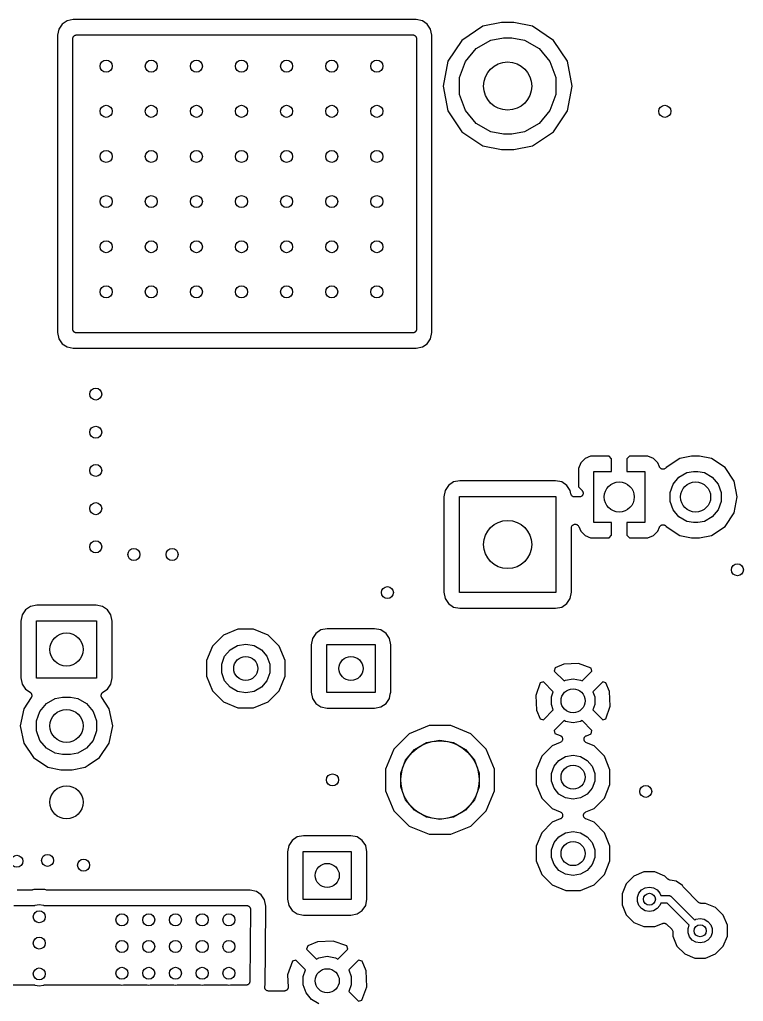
# Model space of a CAD drawing. Extents: x 202.7 to 262.5, y -125.5 to -33.7.
# Drawn here: x 216.67 to 240.74, y -105.79 to -73.15 of the extents above; entities that cross this region are included whole.
import ezdxf

# ---------------------------------------------------------------- set-up
doc = ezdxf.new("R2010")
doc.units = 0
doc.header["$MEASUREMENT"] = 0
doc.layers.add('BLACK', color=7, linetype='CONTINUOUS')

msp = doc.modelspace()

# ---------------------------------------------------------------- linework, layer by layer
at = {"layer": 'BLACK', "linetype": 'CONTINUOUS'}
for p, q in [((218.083, -73.3025), (217.973, -73.4665)), ((218.247, -73.193), (218.083, -73.3025)), ((218.453, -73.152), (218.247, -73.193)), ((229.857, -73.152), (218.453, -73.152)), ((230.063, -73.193), (229.857, -73.152)), ((230.227, -73.3025), (230.063, -73.193)), ((230.337, -73.4665), (230.227, -73.3025)), ((232.077, -73.3743), (231.38, -73.8402)), ((232.692, -73.252), (232.077, -73.3743)), ((233.108, -73.252), (232.692, -73.252)), ((233.723, -73.3743), (233.108, -73.252)), ((234.42, -73.8402), (233.723, -73.3743)), ((217.973, -73.4665), (217.932, -73.6725)), ((217.932, -73.6725), (217.932, -83.5535)), ((218.446, -73.7545), (218.448, -73.7436)), ((218.448, -73.7436), (218.453, -73.7339)), ((218.453, -73.7339), (218.457, -73.7235)), ((218.457, -73.7235), (218.464, -73.715)), ((218.464, -73.715), (218.47, -73.7054)), ((218.47, -73.7054), (218.478, -73.6982)), ((218.478, -73.6982), (218.485, -73.6897)), ((218.485, -73.6897), (218.495, -73.6842)), ((218.495, -73.6842), (218.504, -73.677)), ((218.504, -73.677), (218.514, -73.6732)), ((218.514, -73.6732), (218.524, -73.6677)), ((218.524, -73.6677), (218.535, -73.6657)), ((218.535, -73.6657), (218.545, -73.6619)), ((218.545, -73.6619), (218.556, -73.6619)), ((218.556, -73.6619), (218.567, -73.66)), ((218.567, -73.66), (229.743, -73.66)), ((229.743, -73.66), (229.754, -73.6619)), ((229.754, -73.6619), (229.765, -73.6619)), ((229.765, -73.6619), (229.775, -73.6657)), ((229.775, -73.6657), (229.786, -73.6677)), ((229.786, -73.6677), (229.796, -73.6732)), ((229.796, -73.6732), (229.806, -73.677)), ((229.806, -73.677), (229.815, -73.6842)), ((229.815, -73.6842), (229.825, -73.6897)), ((229.825, -73.6897), (229.832, -73.6982)), ((229.832, -73.6982), (229.84, -73.7054)), ((229.84, -73.7054), (229.846, -73.715)), ((229.846, -73.715), (229.853, -73.7235)), ((229.853, -73.7235), (229.857, -73.7339)), ((229.857, -73.7339), (229.862, -73.7436)), ((229.862, -73.7436), (229.864, -73.7545)), ((230.378, -73.6725), (230.337, -73.4665)), ((230.378, -83.5535), (230.378, -73.6725)), ((218.44, -73.787), (218.442, -73.7761)), ((218.44, -83.439), (218.44, -73.787)), ((218.442, -73.7649), (218.446, -73.7545)), ((218.442, -73.7761), (218.442, -73.7649)), ((229.864, -73.7545), (229.868, -73.7649)), ((229.868, -73.7649), (229.868, -73.7761)), ((229.868, -73.7761), (229.87, -73.787)), ((229.87, -73.787), (229.87, -83.439)), ((231.38, -73.8402), (230.914, -74.5375)), ((231.856, -74.1154), (232.344, -73.8333)), ((232.344, -73.8333), (232.76, -73.76)), ((232.76, -73.76), (233.04, -73.76)), ((233.04, -73.76), (233.456, -73.8333)), ((233.456, -73.8333), (233.944, -74.1154)), ((234.886, -74.5375), (234.42, -73.8402)), ((231.493, -74.5477), (231.856, -74.1154)), ((233.944, -74.1154), (234.307, -74.5477)), ((230.914, -74.5375), (230.751, -75.36)), ((231.3, -75.0779), (231.493, -74.5477)), ((234.307, -74.5477), (234.5, -75.0779)), ((235.049, -75.36), (234.886, -74.5375)), ((230.751, -75.36), (230.914, -76.1825)), ((231.3, -75.6421), (231.3, -75.0779)), ((234.5, -75.0779), (234.5, -75.6421)), ((234.886, -76.1825), (235.049, -75.36)), ((231.493, -76.1723), (231.3, -75.6421)), ((234.5, -75.6421), (234.307, -76.1723)), ((230.914, -76.1825), (231.38, -76.8798)), ((231.856, -76.6046), (231.493, -76.1723)), ((234.307, -76.1723), (233.944, -76.6046)), ((234.42, -76.8798), (234.886, -76.1825)), ((232.344, -76.8867), (231.856, -76.6046)), ((233.944, -76.6046), (233.456, -76.8867)), ((231.38, -76.8798), (232.077, -77.3457)), ((232.76, -76.96), (232.344, -76.8867)), ((233.04, -76.96), (232.76, -76.96)), ((233.456, -76.8867), (233.04, -76.96)), ((233.723, -77.3457), (234.42, -76.8798)), ((232.077, -77.3457), (232.692, -77.468)), ((232.692, -77.468), (233.108, -77.468)), ((233.108, -77.468), (233.723, -77.3457)), ((218.442, -83.4499), (218.44, -83.439)), ((218.442, -83.4611), (218.442, -83.4499)), ((218.446, -83.4715), (218.442, -83.4611)), ((218.448, -83.4824), (218.446, -83.4715)), ((218.453, -83.4921), (218.448, -83.4824)), ((218.457, -83.5025), (218.453, -83.4921)), ((218.464, -83.511), (218.457, -83.5025)), ((218.47, -83.5206), (218.464, -83.511)), ((218.478, -83.5278), (218.47, -83.5206)), ((218.485, -83.5363), (218.478, -83.5278)), ((218.495, -83.5418), (218.485, -83.5363)), ((218.504, -83.549), (218.495, -83.5418)), ((229.815, -83.5418), (229.806, -83.549)), ((229.825, -83.5363), (229.815, -83.5418)), ((229.832, -83.5278), (229.825, -83.5363)), ((229.84, -83.5206), (229.832, -83.5278)), ((229.846, -83.511), (229.84, -83.5206)), ((229.853, -83.5025), (229.846, -83.511)), ((229.857, -83.4921), (229.853, -83.5025)), ((229.862, -83.4824), (229.857, -83.4921)), ((229.864, -83.4715), (229.862, -83.4824)), ((229.868, -83.4611), (229.864, -83.4715)), ((229.87, -83.439), (229.868, -83.4499)), ((229.868, -83.4499), (229.868, -83.4611)), ((217.932, -83.5535), (217.973, -83.7595)), ((217.973, -83.7595), (218.083, -83.9235)), ((218.514, -83.5528), (218.504, -83.549)), ((218.524, -83.5583), (218.514, -83.5528)), ((218.535, -83.5603), (218.524, -83.5583)), ((218.545, -83.5641), (218.535, -83.5603)), ((218.556, -83.5641), (218.545, -83.5641)), ((218.567, -83.566), (218.556, -83.5641)), ((229.743, -83.566), (218.567, -83.566)), ((229.754, -83.5641), (229.743, -83.566)), ((229.765, -83.5641), (229.754, -83.5641)), ((229.775, -83.5603), (229.765, -83.5641)), ((229.786, -83.5583), (229.775, -83.5603)), ((229.796, -83.5528), (229.786, -83.5583)), ((229.806, -83.549), (229.796, -83.5528)), ((230.227, -83.9235), (230.337, -83.7595)), ((230.337, -83.7595), (230.378, -83.5535)), ((218.083, -83.9235), (218.247, -84.033)), ((218.247, -84.033), (218.453, -84.074)), ((218.453, -84.074), (229.857, -84.074)), ((229.857, -84.074), (230.063, -84.033)), ((230.063, -84.033), (230.227, -83.9235)), ((235.472, -87.7393), (235.329, -87.8822)), ((235.659, -87.662), (235.472, -87.7393)), ((236.272, -87.662), (235.659, -87.662)), ((236.356, -87.7464), (236.272, -87.662)), ((236.356, -88.17), (236.356, -87.7464)), ((236.948, -87.662), (236.864, -87.7464)), ((236.864, -87.7464), (236.864, -88.17)), ((237.561, -87.662), (236.948, -87.662)), ((237.748, -87.7393), (237.561, -87.662)), ((237.891, -87.8822), (237.748, -87.7393)), ((238.62, -87.7408), (238.171, -88.0409)), ((239.016, -87.662), (238.62, -87.7408)), ((239.284, -87.662), (239.016, -87.662)), ((239.68, -87.7408), (239.284, -87.662)), ((240.129, -88.0409), (239.68, -87.7408)), ((235.329, -87.8822), (235.252, -88.069)), ((235.252, -88.069), (235.252, -88.6816)), ((237.948, -88.0196), (237.891, -87.8822)), ((237.95, -88.0232), (237.948, -88.0196)), ((237.951, -88.0272), (237.95, -88.0232)), ((237.962, -88.0417), (237.951, -88.0272)), ((237.971, -88.0568), (237.962, -88.0417)), ((237.975, -88.0594), (237.971, -88.0568)), ((237.977, -88.0628), (237.975, -88.0594)), ((237.992, -88.0728), (237.977, -88.0628)), ((238.006, -88.0837), (237.992, -88.0728)), ((238.01, -88.0849), (238.006, -88.0837)), ((238.014, -88.0873), (238.01, -88.0849)), ((238.031, -88.0915), (238.014, -88.0873)), ((238.048, -88.0969), (238.031, -88.0915)), ((238.053, -88.0968), (238.048, -88.0969)), ((238.057, -88.0978), (238.053, -88.0968)), ((238.074, -88.0958), (238.057, -88.0978)), ((238.092, -88.095), (238.074, -88.0958)), ((238.096, -88.0934), (238.092, -88.095)), ((238.1, -88.093), (238.096, -88.0934)), ((238.117, -88.085), (238.1, -88.093)), ((238.133, -88.0781), (238.117, -88.085)), ((238.136, -88.0753), (238.133, -88.0781)), ((238.14, -88.0735), (238.136, -88.0753)), ((238.152, -88.0605), (238.14, -88.0735)), ((238.166, -88.0483), (238.152, -88.0605)), ((238.168, -88.0446), (238.166, -88.0483)), ((238.171, -88.0416), (238.168, -88.0446)), ((238.171, -88.0409), (238.171, -88.0416)), ((240.429, -88.4901), (240.129, -88.0409)), ((235.76, -89.87), (235.76, -88.17)), ((235.76, -88.17), (236.356, -88.17)), ((236.864, -88.17), (237.46, -88.17)), ((237.46, -88.17), (237.46, -89.87)), ((238.403, -88.5884), (238.595, -88.3588)), ((238.595, -88.3588), (238.855, -88.2089)), ((238.855, -88.2089), (239.076, -88.17)), ((239.076, -88.17), (239.224, -88.17)), ((239.224, -88.17), (239.445, -88.2089)), ((239.445, -88.2089), (239.705, -88.3588)), ((239.705, -88.3588), (239.897, -88.5884)), ((230.934, -88.6338), (230.821, -88.8018)), ((231.102, -88.5215), (230.934, -88.6338)), ((231.313, -88.4796), (231.102, -88.5215)), ((234.487, -88.4796), (231.313, -88.4796)), ((234.698, -88.5215), (234.487, -88.4796)), ((234.866, -88.6338), (234.698, -88.5215)), ((234.979, -88.8018), (234.866, -88.6338)), ((235.252, -88.6816), (235.374, -88.8032)), ((238.3, -88.8701), (238.403, -88.5884)), ((239.897, -88.5884), (240, -88.8701)), ((240.535, -89.02), (240.429, -88.4901)), ((230.821, -88.8018), (230.78, -89.0125)), ((230.78, -89.0125), (230.78, -92.1875)), ((231.3, -92.2), (231.3, -89)), ((231.3, -89), (234.5, -89)), ((234.5, -89), (234.5, -92.2)), ((235.002, -88.9178), (234.979, -88.8018)), ((235.009, -88.9371), (235.002, -88.9178)), ((235.016, -88.9565), (235.009, -88.9371)), ((235.017, -88.9576), (235.016, -88.9565)), ((235.018, -88.9589), (235.017, -88.9576)), ((235.031, -88.9745), (235.018, -88.9589)), ((235.045, -88.9903), (235.031, -88.9745)), ((235.046, -88.991), (235.045, -88.9903)), ((235.047, -88.992), (235.046, -88.991)), ((235.065, -89.002), (235.047, -88.992)), ((235.083, -89.0123), (235.065, -89.002)), ((235.084, -89.0126), (235.083, -89.0123)), ((235.085, -89.0133), (235.084, -89.0126)), ((235.106, -89.0164), (235.085, -89.0133)), ((235.126, -89.02), (235.106, -89.0164)), ((235.284, -89.02), (235.126, -89.02)), ((235.3, -89.0171), (235.284, -89.02)), ((235.317, -89.0157), (235.3, -89.0171)), ((235.322, -89.0133), (235.317, -89.0157)), ((235.327, -89.0123), (235.322, -89.0133)), ((235.342, -89.004), (235.327, -89.0123)), ((235.357, -88.997), (235.342, -89.004)), ((235.361, -88.9931), (235.357, -88.997)), ((235.365, -88.9903), (235.361, -88.9931)), ((235.376, -88.9776), (235.365, -88.9903)), ((235.374, -88.8032), (235.383, -88.8168)), ((235.388, -88.9658), (235.376, -88.9776)), ((235.383, -88.8168), (235.394, -88.8295)), ((235.39, -88.9608), (235.388, -88.9658)), ((235.394, -88.9565), (235.39, -88.9608)), ((235.394, -88.8295), (235.396, -88.8347)), ((235.399, -88.9409), (235.394, -88.9565)), ((235.396, -88.8347), (235.399, -88.8393)), ((235.399, -88.8393), (235.403, -88.8554)), ((235.406, -88.9259), (235.399, -88.9409)), ((235.403, -88.8554), (235.409, -88.8709)), ((235.407, -88.9203), (235.406, -88.9259)), ((235.409, -88.9151), (235.407, -88.9203)), ((235.409, -88.8709), (235.409, -88.8765)), ((235.409, -88.8765), (235.41, -88.8819)), ((235.41, -88.8819), (235.409, -88.8985)), ((235.409, -88.8985), (235.409, -88.9151)), ((238.3, -89.1699), (238.3, -88.8701)), ((240, -88.8701), (240, -89.1699)), ((240.429, -89.5499), (240.535, -89.02)), ((238.403, -89.4516), (238.3, -89.1699)), ((240, -89.1699), (239.897, -89.4516)), ((238.595, -89.6812), (238.403, -89.4516)), ((238.855, -89.8311), (238.595, -89.6812)), ((239.705, -89.6812), (239.445, -89.8311)), ((239.897, -89.4516), (239.705, -89.6812)), ((240.129, -89.9991), (240.429, -89.5499)), ((235.02, -90.0505), (235.024, -90.0314)), ((235.02, -92.1875), (235.02, -90.0505)), ((235.024, -90.0314), (235.026, -90.0123)), ((235.026, -90.0123), (235.028, -90.0098)), ((235.028, -90.007), (235.038, -89.9903)), ((235.028, -90.0098), (235.028, -90.007)), ((235.038, -89.9903), (235.047, -89.9732)), ((235.047, -89.9732), (235.049, -89.9713)), ((235.049, -89.9713), (235.05, -89.9688)), ((235.05, -89.9688), (235.065, -89.9564)), ((235.065, -89.9564), (235.079, -89.9434)), ((235.079, -89.9434), (235.082, -89.9423)), ((235.082, -89.9423), (235.084, -89.9405)), ((235.084, -89.9405), (235.102, -89.9339)), ((235.102, -89.9339), (235.12, -89.9265)), ((235.12, -89.9265), (235.123, -89.9264)), ((235.123, -89.9264), (235.125, -89.9254)), ((235.125, -89.9254), (235.145, -89.9254)), ((235.145, -89.9254), (235.164, -89.9246)), ((235.164, -89.9246), (235.167, -89.9254)), ((235.167, -89.9254), (235.169, -89.9254)), ((235.169, -89.9254), (235.188, -89.932)), ((235.188, -89.932), (235.206, -89.9378)), ((235.206, -89.9378), (235.208, -89.9395)), ((235.208, -89.9395), (235.211, -89.9405)), ((235.211, -89.9405), (235.226, -89.9529)), ((235.226, -89.9529), (235.241, -89.9647)), ((235.241, -89.9647), (235.243, -89.967)), ((235.243, -89.967), (235.245, -89.9688)), ((235.245, -89.9688), (235.254, -89.9856)), ((235.254, -89.9856), (235.265, -90.0019)), ((235.265, -90.0019), (235.329, -90.1578)), ((236.356, -89.87), (235.76, -89.87)), ((236.356, -90.2936), (236.356, -89.87)), ((237.46, -89.87), (236.864, -89.87)), ((236.864, -89.87), (236.864, -90.2936)), ((237.891, -90.1578), (237.948, -90.0204)), ((237.948, -90.0204), (237.95, -90.0168)), ((237.95, -90.0168), (237.951, -90.0128)), ((237.951, -90.0128), (237.962, -89.9983)), ((237.962, -89.9983), (237.971, -89.9832)), ((237.971, -89.9832), (237.975, -89.9806)), ((237.975, -89.9806), (237.977, -89.9772)), ((237.977, -89.9772), (237.992, -89.9672)), ((237.992, -89.9672), (238.006, -89.9563)), ((238.006, -89.9563), (238.01, -89.9551)), ((238.01, -89.9551), (238.014, -89.9527)), ((238.014, -89.9527), (238.031, -89.9485)), ((238.031, -89.9485), (238.048, -89.9431)), ((238.048, -89.9431), (238.053, -89.9432)), ((238.053, -89.9432), (238.057, -89.9422)), ((238.057, -89.9422), (238.074, -89.9442)), ((238.074, -89.9442), (238.092, -89.945)), ((238.092, -89.945), (238.096, -89.9466)), ((238.096, -89.9466), (238.1, -89.947)), ((238.1, -89.947), (238.117, -89.955)), ((238.117, -89.955), (238.133, -89.9619)), ((238.133, -89.9619), (238.136, -89.9647)), ((238.136, -89.9647), (238.14, -89.9665)), ((238.14, -89.9665), (238.152, -89.9795)), ((238.152, -89.9795), (238.166, -89.9917)), ((238.166, -89.9917), (238.168, -89.9954)), ((238.168, -89.9954), (238.171, -89.9984)), ((238.171, -89.9984), (238.171, -89.9991)), ((238.171, -89.9991), (238.62, -90.2992)), ((239.076, -89.87), (238.855, -89.8311)), ((239.224, -89.87), (239.076, -89.87)), ((239.445, -89.8311), (239.224, -89.87)), ((239.68, -90.2992), (240.129, -89.9991)), ((235.329, -90.1578), (235.472, -90.3007)), ((235.472, -90.3007), (235.659, -90.378)), ((235.659, -90.378), (236.272, -90.378)), ((236.272, -90.378), (236.356, -90.2936)), ((236.864, -90.2936), (236.948, -90.378)), ((236.948, -90.378), (237.561, -90.378)), ((237.561, -90.378), (237.748, -90.3007)), ((237.748, -90.3007), (237.891, -90.1578)), ((238.62, -90.2992), (239.016, -90.378)), ((239.016, -90.378), (239.284, -90.378)), ((239.284, -90.378), (239.68, -90.2992)), ((230.78, -92.1875), (230.821, -92.3982)), ((234.5, -92.2), (231.3, -92.2)), ((234.979, -92.3982), (235.02, -92.1875)), ((217.032, -92.659), (216.864, -92.7713)), ((217.243, -92.6171), (217.032, -92.659)), ((219.217, -92.6171), (217.243, -92.6171)), ((219.428, -92.659), (219.217, -92.6171)), ((219.596, -92.7713), (219.428, -92.659)), ((230.821, -92.3982), (230.934, -92.5662)), ((230.934, -92.5662), (231.102, -92.6785)), ((231.102, -92.6785), (231.313, -92.7204)), ((234.487, -92.7204), (234.698, -92.6785)), ((234.698, -92.6785), (234.866, -92.5662)), ((234.866, -92.5662), (234.979, -92.3982)), ((216.751, -92.9393), (216.71, -93.15)), ((216.864, -92.7713), (216.751, -92.9393)), ((219.709, -92.9393), (219.596, -92.7713)), ((219.75, -93.15), (219.709, -92.9393)), ((231.313, -92.7204), (234.487, -92.7204)), ((216.71, -93.15), (216.71, -95.03)), ((217.23, -95.0425), (217.23, -93.1375)), ((217.23, -93.1375), (219.23, -93.1375)), ((219.23, -93.1375), (219.23, -95.0425)), ((219.75, -95.03), (219.75, -93.15)), ((223.449, -93.6111), (223.081, -93.9791)), ((223.93, -93.412), (223.449, -93.6111)), ((224.45, -93.412), (223.93, -93.412)), ((224.931, -93.6111), (224.45, -93.412)), ((225.299, -93.9791), (224.931, -93.6111)), ((226.524, -93.5538), (226.411, -93.7218)), ((226.692, -93.4415), (226.524, -93.5538)), ((226.903, -93.3996), (226.692, -93.4415)), ((228.477, -93.3996), (226.903, -93.3996)), ((228.688, -93.4415), (228.477, -93.3996)), ((228.856, -93.5538), (228.688, -93.4415)), ((228.969, -93.7218), (228.856, -93.5538)), ((223.081, -93.9791), (222.882, -94.4598)), ((223.668, -94.0977), (223.912, -93.9566)), ((223.912, -93.9566), (224.19, -93.9077)), ((224.19, -93.9077), (224.468, -93.9566)), ((224.468, -93.9566), (224.712, -94.0977)), ((225.498, -94.4598), (225.299, -93.9791)), ((226.411, -93.7218), (226.37, -93.9325)), ((226.37, -93.9325), (226.37, -95.5075)), ((226.89, -95.52), (226.89, -93.92)), ((226.89, -93.92), (228.49, -93.92)), ((228.49, -93.92), (228.49, -95.52)), ((229.01, -93.9325), (228.969, -93.7218)), ((229.01, -95.5075), (229.01, -93.9325)), ((223.486, -94.3138), (223.668, -94.0977)), ((224.712, -94.0977), (224.894, -94.3138)), ((222.882, -94.4598), (222.882, -94.9802)), ((223.39, -94.5789), (223.486, -94.3138)), ((223.39, -94.8611), (223.39, -94.5789)), ((224.894, -94.3138), (224.99, -94.5789)), ((224.99, -94.5789), (224.99, -94.8611)), ((225.498, -94.9802), (225.498, -94.4598)), ((234.763, -94.5818), (234.475, -94.7008)), ((235.254, -94.5558), (234.763, -94.5818)), ((235.676, -94.7049), (235.254, -94.5558)), ((223.486, -95.1262), (223.39, -94.8611)), ((224.99, -94.8611), (224.894, -95.1262)), ((234.475, -94.7008), (234.447, -94.8074)), ((234.447, -94.8074), (234.776, -95.1364)), ((235.374, -95.1364), (235.703, -94.8074)), ((235.703, -94.8074), (235.676, -94.7049)), ((216.71, -95.03), (216.751, -95.2407)), ((216.751, -95.2407), (216.864, -95.4087)), ((219.23, -95.0425), (217.23, -95.0425)), ((219.596, -95.4087), (219.709, -95.2407)), ((219.709, -95.2407), (219.75, -95.03)), ((222.882, -94.9802), (223.081, -95.4609)), ((223.668, -95.3423), (223.486, -95.1262)), ((224.894, -95.1262), (224.712, -95.3423)), ((225.299, -95.4609), (225.498, -94.9802)), ((233.985, -95.1943), (233.836, -95.6159)), ((234.087, -95.1666), (233.985, -95.1943)), ((234.417, -95.4966), (234.087, -95.1666)), ((234.776, -95.1364), (234.825, -95.108)), ((234.825, -95.108), (235.075, -95.0639)), ((235.075, -95.0639), (235.325, -95.108)), ((235.325, -95.108), (235.374, -95.1364)), ((236.063, -95.1666), (235.733, -95.4966)), ((236.169, -95.1954), (236.063, -95.1666)), ((236.288, -95.4828), (236.169, -95.1954)), ((216.864, -95.4087), (217.02, -95.5129)), ((217.02, -95.5129), (217.028, -95.5206)), ((217.028, -95.5206), (217.037, -95.5268)), ((217.037, -95.5268), (217.043, -95.5357)), ((217.043, -95.5357), (217.052, -95.5434)), ((217.052, -95.5434), (217.056, -95.5534)), ((217.056, -95.5534), (217.063, -95.5623)), ((217.063, -95.5623), (217.066, -95.573)), ((217.066, -95.573), (217.071, -95.583)), ((217.071, -95.583), (217.072, -95.594)), ((217.072, -95.594), (217.075, -95.6047)), ((217.075, -95.6047), (217.075, -95.6158)), ((217.075, -95.6158), (217.076, -95.6268)), ((219.384, -95.6268), (219.385, -95.6158)), ((219.385, -95.6047), (219.388, -95.594)), ((219.385, -95.6158), (219.385, -95.6047)), ((219.388, -95.594), (219.389, -95.583)), ((219.389, -95.583), (219.394, -95.573)), ((219.394, -95.573), (219.397, -95.5623)), ((219.397, -95.5623), (219.404, -95.5534)), ((219.404, -95.5534), (219.408, -95.5434)), ((219.408, -95.5434), (219.417, -95.5357)), ((219.417, -95.5357), (219.423, -95.5268)), ((219.423, -95.5268), (219.432, -95.5206)), ((219.432, -95.5206), (219.44, -95.5129)), ((219.44, -95.5129), (219.596, -95.4087)), ((223.081, -95.4609), (223.449, -95.8289)), ((223.912, -95.4834), (223.668, -95.3423)), ((224.19, -95.5323), (223.912, -95.4834)), ((224.468, -95.4834), (224.19, -95.5323)), ((224.712, -95.3423), (224.468, -95.4834)), ((224.931, -95.8289), (225.299, -95.4609)), ((226.37, -95.5075), (226.411, -95.7182)), ((228.49, -95.52), (226.89, -95.52)), ((228.969, -95.7182), (228.997, -95.5726)), ((228.997, -95.5726), (229.01, -95.5075)), ((228.997, -95.5726), (228.997, -95.5726)), ((233.836, -95.6159), (233.862, -96.1072)), ((234.355, -95.668), (234.417, -95.4966)), ((235.733, -95.4966), (235.795, -95.668)), ((236.314, -95.9741), (236.288, -95.4828)), ((217.055, -95.6891), (216.807, -96.0601)), ((217.059, -95.6789), (217.055, -95.6891)), ((217.065, -95.6697), (217.059, -95.6789)), ((217.068, -95.6589), (217.065, -95.6697)), ((217.072, -95.6487), (217.068, -95.6589)), ((217.073, -95.6376), (217.072, -95.6487)), ((217.076, -95.6268), (217.073, -95.6376)), ((217.345, -96.1464), (217.561, -95.8891)), ((217.561, -95.8891), (217.852, -95.7211)), ((217.852, -95.7211), (218.099, -95.6775)), ((218.099, -95.6775), (218.361, -95.6775)), ((218.361, -95.6775), (218.608, -95.7211)), ((218.608, -95.7211), (218.899, -95.8891)), ((218.899, -95.8891), (219.115, -96.1464)), ((219.387, -95.6376), (219.384, -95.6268)), ((219.388, -95.6487), (219.387, -95.6376)), ((219.392, -95.6589), (219.388, -95.6487)), ((219.395, -95.6697), (219.392, -95.6589)), ((219.401, -95.6789), (219.395, -95.6697)), ((219.405, -95.6891), (219.401, -95.6789)), ((219.653, -96.0601), (219.405, -95.6891)), ((223.449, -95.8289), (223.93, -96.028)), ((224.45, -96.028), (224.931, -95.8289)), ((226.411, -95.7182), (226.524, -95.8862)), ((226.524, -95.8862), (226.692, -95.9985)), ((228.688, -95.9985), (228.856, -95.8862)), ((228.856, -95.8862), (228.969, -95.7182)), ((234.355, -95.922), (234.355, -95.668)), ((234.417, -96.0934), (234.355, -95.922)), ((235.795, -95.922), (235.733, -96.0934)), ((235.795, -95.668), (235.795, -95.922)), ((216.807, -96.0601), (216.693, -96.63)), ((217.23, -96.462), (217.345, -96.1464)), ((219.115, -96.1464), (219.23, -96.462)), ((219.767, -96.63), (219.653, -96.0601)), ((223.93, -96.028), (224.45, -96.028)), ((226.692, -95.9985), (226.903, -96.0404)), ((226.903, -96.0404), (228.477, -96.0404)), ((228.477, -96.0404), (228.688, -95.9985)), ((233.862, -96.1072), (233.981, -96.3946)), ((234.087, -96.4234), (234.417, -96.0934)), ((235.733, -96.0934), (236.063, -96.4234)), ((236.165, -96.3957), (236.314, -95.9741)), ((217.23, -96.798), (217.23, -96.462)), ((219.23, -96.462), (219.23, -96.798)), ((233.981, -96.3946), (234.087, -96.4234)), ((234.776, -96.4536), (234.447, -96.7826)), ((234.825, -96.482), (234.776, -96.4536)), ((235.075, -96.5261), (234.825, -96.482)), ((235.325, -96.482), (235.075, -96.5261)), ((235.374, -96.4536), (235.325, -96.482)), ((235.703, -96.7826), (235.374, -96.4536)), ((236.063, -96.4234), (236.165, -96.3957)), ((216.693, -96.63), (216.807, -97.1999)), ((217.345, -97.1136), (217.23, -96.798)), ((219.23, -96.798), (219.115, -97.1136)), ((219.653, -97.1999), (219.767, -96.63)), ((229.626, -96.8923), (229.117, -97.4009)), ((230.29, -96.617), (229.626, -96.8923)), ((231.01, -96.617), (230.29, -96.617)), ((231.674, -96.8923), (231.01, -96.617)), ((232.183, -97.4008), (231.674, -96.8923)), ((234.447, -96.7826), (234.474, -96.8851)), ((234.474, -96.8851), (234.643, -96.9449)), ((235.517, -96.9543), (235.675, -96.8892)), ((235.675, -96.8892), (235.703, -96.7826)), ((216.807, -97.1999), (217.13, -97.683)), ((217.561, -97.3709), (217.345, -97.1136)), ((219.115, -97.1136), (218.899, -97.3709)), ((219.33, -97.683), (219.653, -97.1999)), ((229.801, -97.4138), (230.199, -97.1846)), ((230.199, -97.1846), (230.65, -97.1049)), ((230.65, -97.1049), (231.101, -97.1846)), ((231.101, -97.1846), (231.499, -97.4138)), ((234.65, -97.182), (234.379, -97.294)), ((234.643, -96.9449), (234.661, -96.9547)), ((234.666, -97.1713), (234.65, -97.182)), ((234.661, -96.9547), (234.678, -96.9639)), ((234.684, -97.1612), (234.666, -97.1713)), ((234.678, -96.9639), (234.68, -96.9655)), ((234.68, -96.9655), (234.682, -96.9666)), ((234.682, -96.9666), (234.695, -96.9818)), ((234.685, -97.1595), (234.684, -97.1612)), ((234.687, -97.1583), (234.685, -97.1595)), ((234.699, -97.1425), (234.687, -97.1583)), ((234.695, -96.9818), (234.708, -96.9964)), ((234.712, -97.1271), (234.699, -97.1425)), ((234.708, -96.9964), (234.709, -96.9985)), ((234.709, -96.9985), (234.711, -97.0001)), ((234.711, -97.0001), (234.717, -97.0188)), ((234.714, -97.1233), (234.712, -97.125)), ((234.712, -97.125), (234.712, -97.1271)), ((234.72, -97.1043), (234.714, -97.1233)), ((234.717, -97.0188), (234.725, -97.0372)), ((234.726, -97.0856), (234.72, -97.1043)), ((234.725, -97.0372), (234.725, -97.0394)), ((234.725, -97.0394), (234.726, -97.0415)), ((234.726, -97.0415), (234.726, -97.0614)), ((234.726, -97.0614), (234.727, -97.0812)), ((234.727, -97.0812), (234.726, -97.0833)), ((234.726, -97.0833), (234.726, -97.0856)), ((235.44, -97.0551), (235.442, -97.0498)), ((235.441, -97.0717), (235.44, -97.0551)), ((235.44, -97.0883), (235.441, -97.0717)), ((235.442, -97.0936), (235.44, -97.0883)), ((235.442, -97.0442), (235.448, -97.0289)), ((235.442, -97.0498), (235.442, -97.0442)), ((235.442, -97.0992), (235.442, -97.0936)), ((235.448, -97.1145), (235.442, -97.0992)), ((235.448, -97.0289), (235.453, -97.013)), ((235.453, -97.1303), (235.448, -97.1145)), ((235.453, -97.013), (235.457, -97.0086)), ((235.457, -97.1347), (235.453, -97.1303)), ((235.457, -97.0086), (235.459, -97.0034)), ((235.459, -97.1399), (235.457, -97.1347)), ((235.459, -97.0034), (235.47, -96.9912)), ((235.47, -97.1521), (235.459, -97.1399)), ((235.47, -96.9912), (235.48, -96.978)), ((235.48, -97.1653), (235.47, -97.1521)), ((235.48, -96.978), (235.485, -96.975)), ((235.485, -97.1683), (235.48, -97.1653)), ((235.485, -96.975), (235.489, -96.9709)), ((235.489, -97.1724), (235.485, -97.1683)), ((235.489, -96.9709), (235.503, -96.9633)), ((235.503, -97.1801), (235.489, -97.1724)), ((235.503, -96.9633), (235.517, -96.9543)), ((235.517, -97.189), (235.503, -97.1801)), ((235.771, -97.294), (235.517, -97.189)), ((217.852, -97.5389), (217.561, -97.3709)), ((218.099, -97.5825), (217.852, -97.5389)), ((218.608, -97.5389), (218.361, -97.5825)), ((218.899, -97.3709), (218.608, -97.5389)), ((229.117, -97.4009), (228.842, -98.0654)), ((229.507, -97.765), (229.801, -97.4138)), ((231.499, -97.4138), (231.793, -97.765)), ((232.458, -98.0654), (232.183, -97.4008)), ((234.379, -97.294), (234.034, -97.6394)), ((236.116, -97.6394), (235.771, -97.294)), ((217.13, -97.683), (217.613, -98.0058)), ((218.361, -97.5825), (218.099, -97.5825)), ((218.954, -97.9345), (219.33, -97.683)), ((229.35, -98.1958), (229.507, -97.765)), ((231.793, -97.765), (231.95, -98.1958)), ((234.034, -97.6394), (233.847, -98.0907)), ((234.442, -97.9694), (234.605, -97.7749)), ((234.605, -97.7749), (234.825, -97.648)), ((234.825, -97.648), (235.075, -97.6039)), ((235.075, -97.6039), (235.325, -97.648)), ((235.325, -97.648), (235.545, -97.7749)), ((235.545, -97.7749), (235.708, -97.9694)), ((236.303, -98.0907), (236.116, -97.6394)), ((217.613, -98.0058), (218.039, -98.0905)), ((218.039, -98.0905), (218.421, -98.0905)), ((218.421, -98.0905), (218.847, -98.0058)), ((218.847, -98.0058), (218.954, -97.9345)), ((218.954, -97.9345), (218.954, -97.9345)), ((228.842, -98.0654), (228.842, -98.7846)), ((229.35, -98.6542), (229.35, -98.1958)), ((231.95, -98.1958), (231.95, -98.6542)), ((232.458, -98.7846), (232.458, -98.0654)), ((233.847, -98.0907), (233.847, -98.5793)), ((234.355, -98.208), (234.442, -97.9694)), ((234.355, -98.462), (234.355, -98.208)), ((235.708, -97.9694), (235.795, -98.208)), ((235.795, -98.208), (235.795, -98.462)), ((236.303, -98.5793), (236.303, -98.0907)), ((234.442, -98.7006), (234.355, -98.462)), ((235.795, -98.462), (235.708, -98.7006)), ((228.842, -98.7846), (229.117, -99.4491)), ((229.507, -99.085), (229.35, -98.6542)), ((231.95, -98.6542), (231.793, -99.085)), ((232.183, -99.4492), (232.458, -98.7846)), ((233.847, -98.5793), (234.034, -99.0306)), ((234.605, -98.8951), (234.442, -98.7006)), ((235.708, -98.7006), (235.545, -98.8951)), ((236.116, -99.0306), (236.303, -98.5793)), ((229.801, -99.4362), (229.507, -99.085)), ((231.793, -99.085), (231.499, -99.4362)), ((234.034, -99.0306), (234.379, -99.376)), ((234.825, -99.022), (234.605, -98.8951)), ((235.075, -99.0661), (234.825, -99.022)), ((235.325, -99.022), (235.075, -99.0661)), ((235.545, -98.8951), (235.325, -99.022)), ((235.771, -99.376), (236.116, -99.0306)), ((229.117, -99.4491), (229.626, -99.9577)), ((230.199, -99.6654), (229.801, -99.4362)), ((231.499, -99.4362), (231.101, -99.6654)), ((231.674, -99.9577), (232.183, -99.4492)), ((234.379, -99.376), (234.649, -99.4877)), ((234.649, -99.4877), (234.663, -99.4966)), ((234.663, -99.4966), (234.678, -99.5042)), ((234.678, -99.5042), (234.681, -99.5084)), ((234.681, -99.5084), (234.686, -99.5114)), ((234.686, -99.5114), (234.696, -99.5245)), ((234.696, -99.5245), (234.707, -99.5368)), ((235.443, -99.5368), (235.454, -99.5245)), ((235.454, -99.5245), (235.464, -99.5114)), ((235.464, -99.5114), (235.469, -99.5084)), ((235.469, -99.5084), (235.472, -99.5042)), ((235.472, -99.5042), (235.487, -99.4966)), ((235.487, -99.4966), (235.501, -99.4877)), ((235.501, -99.4877), (235.771, -99.376)), ((230.65, -99.7451), (230.199, -99.6654)), ((231.101, -99.6654), (230.65, -99.7451)), ((234.379, -99.834), (234.034, -100.179)), ((234.649, -99.7223), (234.379, -99.834)), ((234.663, -99.7134), (234.649, -99.7223)), ((234.678, -99.7058), (234.663, -99.7134)), ((234.681, -99.7016), (234.678, -99.7058)), ((234.686, -99.6986), (234.681, -99.7016)), ((234.696, -99.6855), (234.686, -99.6986)), ((234.707, -99.6732), (234.696, -99.6855)), ((234.707, -99.5368), (234.71, -99.5419)), ((234.71, -99.6681), (234.707, -99.6732)), ((234.71, -99.5419), (234.713, -99.5464)), ((234.713, -99.6636), (234.71, -99.6681)), ((234.713, -99.5464), (234.718, -99.5622)), ((234.718, -99.6478), (234.713, -99.6636)), ((234.718, -99.5622), (234.724, -99.5775)), ((234.724, -99.6325), (234.718, -99.6478)), ((234.724, -99.5775), (234.724, -99.5831)), ((234.724, -99.5831), (234.726, -99.5884)), ((234.726, -99.6216), (234.724, -99.6269)), ((234.724, -99.6269), (234.724, -99.6325)), ((234.726, -99.5884), (234.725, -99.605)), ((234.725, -99.605), (234.726, -99.6216)), ((235.424, -99.5884), (235.426, -99.5831)), ((235.425, -99.605), (235.424, -99.5884)), ((235.424, -99.6216), (235.425, -99.605)), ((235.426, -99.6269), (235.424, -99.6216)), ((235.426, -99.5775), (235.432, -99.5622)), ((235.426, -99.5831), (235.426, -99.5775)), ((235.426, -99.6325), (235.426, -99.6269)), ((235.432, -99.6478), (235.426, -99.6325)), ((235.432, -99.5622), (235.437, -99.5464)), ((235.437, -99.6636), (235.432, -99.6478)), ((235.437, -99.5464), (235.44, -99.5419)), ((235.44, -99.6681), (235.437, -99.6636)), ((235.44, -99.5419), (235.443, -99.5368)), ((235.443, -99.6732), (235.44, -99.6681)), ((235.454, -99.6855), (235.443, -99.6732)), ((235.464, -99.6986), (235.454, -99.6855)), ((235.469, -99.7016), (235.464, -99.6986)), ((235.472, -99.7058), (235.469, -99.7016)), ((235.487, -99.7134), (235.472, -99.7058)), ((235.501, -99.7223), (235.487, -99.7134)), ((235.771, -99.834), (235.501, -99.7223)), ((236.116, -100.179), (235.771, -99.834)), ((229.626, -99.9577), (230.29, -100.233)), ((231.01, -100.233), (231.674, -99.9577)), ((234.034, -100.179), (233.847, -100.631)), ((234.825, -100.188), (235.075, -100.144)), ((235.075, -100.144), (235.325, -100.188)), ((236.303, -100.631), (236.116, -100.179)), ((225.734, -100.434), (225.621, -100.602)), ((225.902, -100.321), (225.734, -100.434)), ((226.113, -100.28), (225.902, -100.321)), ((227.687, -100.28), (226.113, -100.28)), ((227.898, -100.321), (227.687, -100.28)), ((228.066, -100.434), (227.898, -100.321)), ((228.179, -100.602), (228.066, -100.434)), ((230.29, -100.233), (231.01, -100.233)), ((234.355, -100.748), (234.442, -100.509)), ((234.442, -100.509), (234.605, -100.315)), ((234.605, -100.315), (234.825, -100.188)), ((235.325, -100.188), (235.545, -100.315)), ((235.545, -100.315), (235.708, -100.509)), ((235.708, -100.509), (235.795, -100.748)), ((225.621, -100.602), (225.58, -100.813)), ((225.58, -100.813), (225.58, -102.387)), ((226.1, -102.4), (226.1, -100.8)), ((226.1, -100.8), (227.7, -100.8)), ((227.7, -100.8), (227.7, -102.4)), ((228.22, -100.813), (228.179, -100.602)), ((228.22, -102.387), (228.22, -100.813)), ((233.847, -100.631), (233.847, -101.119)), ((234.355, -101.002), (234.355, -100.748)), ((235.795, -100.748), (235.795, -101.002)), ((236.303, -101.119), (236.303, -100.631)), ((233.847, -101.119), (234.034, -101.571)), ((234.442, -101.241), (234.355, -101.002)), ((235.795, -101.002), (235.708, -101.241)), ((236.116, -101.571), (236.303, -101.119)), ((234.605, -101.435), (234.442, -101.241)), ((234.825, -101.562), (234.605, -101.435)), ((235.545, -101.435), (235.325, -101.562)), ((235.708, -101.241), (235.545, -101.435)), ((237.432, -101.485), (237.098, -101.623)), ((237.793, -101.485), (237.432, -101.485)), ((238.127, -101.623), (237.793, -101.485)), ((234.034, -101.571), (234.379, -101.916)), ((235.075, -101.606), (234.825, -101.562)), ((235.325, -101.562), (235.075, -101.606)), ((235.771, -101.916), (236.116, -101.571)), ((237.098, -101.623), (236.843, -101.878)), ((238.224, -101.72), (238.127, -101.623)), ((238.236, -101.728), (238.224, -101.72)), ((238.248, -101.738), (238.236, -101.728)), ((238.254, -101.741), (238.248, -101.738)), ((238.26, -101.745), (238.254, -101.741)), ((238.275, -101.749), (238.26, -101.745)), ((238.289, -101.754), (238.275, -101.749)), ((238.303, -101.757), (238.289, -101.754)), ((238.5, -101.796), (238.303, -101.757)), ((238.303, -101.757), (238.303, -101.757)), ((238.709, -101.936), (238.5, -101.796)), ((217.059, -102.092), (216.591, -102.092)), ((217.062, -102.092), (217.059, -102.092)), ((217.064, -102.092), (217.062, -102.092)), ((217.083, -102.088), (217.064, -102.092)), ((217.102, -102.084), (217.083, -102.088)), ((217.105, -102.083), (217.102, -102.084)), ((217.107, -102.082), (217.105, -102.083)), ((217.144, -102.067), (217.107, -102.082)), ((217.506, -102.067), (217.144, -102.067)), ((217.543, -102.082), (217.506, -102.067)), ((217.545, -102.083), (217.543, -102.082)), ((217.548, -102.084), (217.545, -102.083)), ((217.567, -102.088), (217.548, -102.084)), ((217.586, -102.092), (217.567, -102.088)), ((217.588, -102.092), (217.586, -102.092)), ((217.591, -102.092), (217.588, -102.092)), ((224.337, -102.092), (217.591, -102.092)), ((224.543, -102.133), (224.337, -102.092)), ((224.707, -102.243), (224.543, -102.133)), ((234.379, -101.916), (234.831, -102.103)), ((234.831, -102.103), (235.319, -102.103)), ((235.319, -102.103), (235.4, -102.069)), ((235.4, -102.069), (235.771, -101.916)), ((236.843, -101.878), (236.705, -102.212)), ((237.261, -102.19), (237.352, -102.081)), ((237.352, -102.081), (237.474, -102.011)), ((237.474, -102.011), (237.613, -101.986)), ((237.613, -101.986), (237.752, -102.011)), ((237.752, -102.011), (237.874, -102.081)), ((237.874, -102.081), (237.964, -102.19)), ((238.737, -101.979), (238.709, -101.936)), ((238.746, -101.988), (238.737, -101.979)), ((238.753, -101.998), (238.746, -101.988)), ((239.25, -102.495), (238.753, -101.998)), ((224.817, -102.406), (224.707, -102.243)), ((224.858, -102.618), (224.817, -102.406)), ((225.58, -102.387), (225.621, -102.598)), ((227.7, -102.4), (226.1, -102.4)), ((228.179, -102.598), (228.22, -102.387)), ((236.705, -102.212), (236.705, -102.573)), ((237.213, -102.322), (237.261, -102.19)), ((237.213, -102.463), (237.213, -102.322)), ((237.261, -102.596), (237.213, -102.463)), ((237.964, -102.19), (237.993, -102.268)), ((237.993, -102.268), (238.247, -102.268)), ((238.247, -102.268), (238.264, -102.266)), ((238.264, -102.266), (238.28, -102.27)), ((238.28, -102.27), (238.296, -102.273)), ((238.296, -102.273), (238.301, -102.276)), ((238.301, -102.276), (238.306, -102.278)), ((238.306, -102.278), (238.32, -102.287)), ((238.32, -102.287), (238.334, -102.295)), ((238.334, -102.295), (238.345, -102.308)), ((238.345, -102.308), (239.119, -103.082)), ((216.475, -102.6), (217.175, -102.6)), ((217.175, -102.6), (217.186, -102.593)), ((217.186, -102.593), (217.325, -102.569)), ((217.325, -102.569), (217.464, -102.593)), ((217.464, -102.593), (217.475, -102.6)), ((217.475, -102.6), (224.222, -102.6)), ((224.222, -102.6), (224.233, -102.602)), ((224.233, -102.602), (224.245, -102.602)), ((224.245, -102.602), (224.255, -102.606)), ((224.255, -102.606), (224.265, -102.608)), ((224.265, -102.608), (224.275, -102.614)), ((224.275, -102.614), (224.286, -102.618)), ((224.286, -102.618), (224.294, -102.624)), ((224.294, -102.624), (224.303, -102.63)), ((224.303, -102.63), (224.311, -102.639)), ((224.311, -102.639), (224.32, -102.646)), ((224.32, -102.646), (224.325, -102.655)), ((224.325, -102.655), (224.332, -102.663)), ((224.349, -102.728), (224.326, -105.124)), ((224.332, -102.663), (224.336, -102.674)), ((224.336, -102.674), (224.342, -102.685)), ((224.342, -102.685), (224.343, -102.695)), ((224.343, -102.695), (224.347, -102.705)), ((224.347, -102.705), (224.347, -102.717)), ((224.347, -102.717), (224.349, -102.728)), ((224.844, -104.091), (224.858, -102.618)), ((225.621, -102.598), (225.734, -102.766)), ((225.734, -102.766), (225.902, -102.879)), ((227.898, -102.879), (228.066, -102.766)), ((228.066, -102.766), (228.179, -102.598)), ((236.705, -102.573), (236.843, -102.907)), ((237.352, -102.704), (237.261, -102.596)), ((237.474, -102.774), (237.352, -102.704)), ((237.613, -102.799), (237.474, -102.774)), ((237.752, -102.774), (237.613, -102.799)), ((237.874, -102.704), (237.752, -102.774)), ((237.964, -102.596), (237.874, -102.704)), ((237.993, -102.518), (237.964, -102.596)), ((238.201, -102.518), (237.993, -102.518)), ((238.941, -103.258), (238.201, -102.518)), ((239.255, -102.498), (239.25, -102.495)), ((239.258, -102.502), (239.255, -102.498)), ((239.273, -102.511), (239.258, -102.502)), ((239.286, -102.52), (239.273, -102.511)), ((239.292, -102.522), (239.286, -102.52)), ((239.296, -102.524), (239.292, -102.522)), ((239.313, -102.527), (239.296, -102.524)), ((239.329, -102.532), (239.313, -102.527)), ((239.334, -102.531), (239.329, -102.532)), ((239.34, -102.532), (239.334, -102.531)), ((239.481, -102.532), (239.34, -102.532)), ((239.814, -102.67), (239.481, -102.532)), ((240.07, -102.926), (239.814, -102.67)), ((225.902, -102.879), (226.113, -102.92)), ((226.113, -102.92), (227.687, -102.92)), ((227.687, -102.92), (227.898, -102.879)), ((236.843, -102.907), (237.098, -103.162)), ((239.119, -103.082), (239.161, -103.058)), ((239.161, -103.058), (239.3, -103.034)), ((239.3, -103.034), (239.439, -103.058)), ((239.439, -103.058), (239.561, -103.129)), ((240.208, -103.259), (240.07, -102.926)), ((237.098, -103.162), (237.432, -103.301)), ((237.432, -103.301), (237.793, -103.301)), ((237.793, -103.301), (238.049, -103.195)), ((238.049, -103.195), (238.057, -103.193)), ((238.057, -103.193), (238.064, -103.189)), ((238.064, -103.189), (238.078, -103.188)), ((238.078, -103.188), (238.092, -103.185)), ((238.092, -103.185), (238.1, -103.186)), ((238.1, -103.186), (238.108, -103.186)), ((238.108, -103.186), (238.122, -103.189)), ((238.122, -103.189), (238.136, -103.191)), ((238.136, -103.191), (238.143, -103.195)), ((238.143, -103.195), (238.151, -103.197)), ((238.151, -103.197), (238.162, -103.205)), ((238.162, -103.205), (238.175, -103.211)), ((238.175, -103.211), (238.18, -103.218)), ((238.18, -103.218), (238.187, -103.222)), ((238.187, -103.222), (238.355, -103.39)), ((238.355, -103.39), (238.358, -103.395)), ((238.358, -103.395), (238.362, -103.398)), ((238.362, -103.398), (238.371, -103.413)), ((238.371, -103.413), (238.38, -103.426)), ((238.38, -103.426), (238.382, -103.432)), ((238.382, -103.432), (238.384, -103.436)), ((238.384, -103.436), (238.387, -103.453)), ((238.9, -103.369), (238.941, -103.258)), ((238.9, -103.511), (238.9, -103.369)), ((239.561, -103.129), (239.652, -103.237)), ((239.652, -103.237), (239.7, -103.369)), ((239.7, -103.369), (239.7, -103.511)), ((240.208, -103.621), (240.208, -103.259)), ((238.387, -103.453), (238.392, -103.469)), ((238.392, -103.469), (238.391, -103.474)), ((238.391, -103.474), (238.392, -103.48)), ((238.392, -103.48), (238.392, -103.621)), ((238.392, -103.621), (238.53, -103.954)), ((238.948, -103.643), (238.9, -103.511)), ((239.039, -103.751), (238.948, -103.643)), ((239.161, -103.822), (239.039, -103.751)), ((239.561, -103.751), (239.439, -103.822)), ((239.652, -103.643), (239.561, -103.751)), ((239.7, -103.511), (239.652, -103.643)), ((240.07, -103.954), (240.208, -103.621)), ((224.833, -105.242), (224.844, -104.091)), ((226.25, -103.94), (226.215, -104.056)), ((226.215, -104.056), (226.542, -104.383)), ((226.575, -103.806), (226.25, -103.94)), ((227.098, -103.781), (226.575, -103.806)), ((227.551, -103.944), (227.098, -103.781)), ((227.258, -104.383), (227.585, -104.056)), ((227.585, -104.056), (227.551, -103.944)), ((238.53, -103.954), (238.786, -104.21)), ((239.3, -103.846), (239.161, -103.822)), ((239.439, -103.822), (239.3, -103.846)), ((239.814, -104.21), (240.07, -103.954)), ((225.856, -104.415), (225.744, -104.449)), ((226.18, -104.739), (225.856, -104.415)), ((226.542, -104.383), (226.622, -104.337)), ((226.622, -104.337), (226.9, -104.288)), ((226.9, -104.288), (227.178, -104.337)), ((227.178, -104.337), (227.258, -104.383)), ((227.944, -104.415), (227.62, -104.739)), ((228.06, -104.45), (227.944, -104.415)), ((238.786, -104.21), (239.119, -104.348)), ((239.119, -104.348), (239.481, -104.348)), ((239.481, -104.348), (239.814, -104.21)), ((225.744, -104.449), (225.581, -104.902)), ((226.1, -104.959), (226.18, -104.739)), ((227.62, -104.739), (227.7, -104.959)), ((228.194, -104.775), (228.06, -104.45)), ((225.581, -104.902), (225.6, -105.309)), ((226.1, -105.241), (226.1, -104.959)), ((227.7, -104.959), (227.7, -105.241)), ((228.219, -105.298), (228.194, -104.775)), ((217.175, -105.25), (213.753, -105.25)), ((217.186, -105.257), (217.175, -105.25)), ((217.325, -105.281), (217.186, -105.257)), ((217.464, -105.257), (217.325, -105.281)), ((217.475, -105.25), (217.464, -105.257)), ((220.023, -105.25), (217.475, -105.25)), ((220.075, -105.259), (220.023, -105.25)), ((220.127, -105.25), (220.075, -105.259)), ((220.912, -105.25), (220.127, -105.25)), ((220.964, -105.259), (220.912, -105.25)), ((221.016, -105.25), (220.964, -105.259)), ((221.801, -105.25), (221.016, -105.25)), ((221.853, -105.259), (221.801, -105.25)), ((221.905, -105.25), (221.853, -105.259)), ((222.69, -105.25), (221.905, -105.25)), ((222.742, -105.259), (222.69, -105.25)), ((222.794, -105.25), (222.742, -105.259)), ((223.579, -105.25), (222.794, -105.25)), ((223.631, -105.259), (223.579, -105.25)), ((223.683, -105.25), (223.631, -105.259)), ((224.199, -105.25), (223.683, -105.25)), ((224.21, -105.248), (224.199, -105.25)), ((224.22, -105.248), (224.21, -105.248)), ((224.231, -105.244), (224.22, -105.248)), ((224.243, -105.242), (224.231, -105.244)), ((224.252, -105.237), (224.243, -105.242)), ((224.262, -105.234), (224.252, -105.237)), ((224.271, -105.226), (224.262, -105.234)), ((224.281, -105.22), (224.271, -105.226)), ((224.288, -105.212), (224.281, -105.22)), ((224.296, -105.206), (224.288, -105.212)), ((224.302, -105.195), (224.296, -105.206)), ((224.309, -105.186), (224.302, -105.195)), ((224.313, -105.177), (224.309, -105.186)), ((224.318, -105.168), (224.313, -105.177)), ((224.32, -105.156), (224.318, -105.168)), ((224.324, -105.145), (224.32, -105.156)), ((224.326, -105.124), (224.324, -105.135)), ((224.324, -105.135), (224.324, -105.145)), ((224.822, -105.333), (224.823, -105.313)), ((224.823, -105.335), (224.822, -105.333)), ((224.823, -105.289), (224.833, -105.242)), ((224.823, -105.291), (224.823, -105.289)), ((224.823, -105.293), (224.823, -105.291)), ((224.823, -105.313), (224.823, -105.293)), ((224.823, -105.337), (224.823, -105.335)), ((224.829, -105.356), (224.823, -105.337)), ((224.836, -105.375), (224.829, -105.356)), ((224.837, -105.377), (224.836, -105.375)), ((224.838, -105.378), (224.837, -105.377)), ((224.851, -105.394), (224.838, -105.378)), ((224.863, -105.41), (224.851, -105.394)), ((225.564, -105.401), (225.555, -105.412)), ((225.575, -105.392), (225.564, -105.401)), ((225.578, -105.385), (225.575, -105.392)), ((225.584, -105.378), (225.578, -105.385)), ((225.588, -105.365), (225.584, -105.378)), ((225.595, -105.353), (225.588, -105.365)), ((225.596, -105.345), (225.595, -105.353)), ((225.599, -105.337), (225.596, -105.345)), ((225.6, -105.309), (225.599, -105.323)), ((225.599, -105.323), (225.599, -105.337)), ((226.196, -105.506), (226.1, -105.241)), ((227.7, -105.241), (227.62, -105.461)), ((228.056, -105.751), (228.219, -105.298)), ((224.865, -105.411), (224.863, -105.41)), ((224.866, -105.412), (224.865, -105.411)), ((224.883, -105.422), (224.866, -105.412)), ((224.901, -105.433), (224.883, -105.422)), ((224.902, -105.433), (224.901, -105.433)), ((224.904, -105.434), (224.902, -105.433)), ((224.924, -105.438), (224.904, -105.434)), ((224.944, -105.442), (224.924, -105.438)), ((224.946, -105.442), (224.944, -105.442)), ((224.948, -105.442), (224.946, -105.442)), ((225.474, -105.442), (224.948, -105.442)), ((225.488, -105.44), (225.474, -105.442)), ((225.502, -105.439), (225.488, -105.44)), ((225.509, -105.436), (225.502, -105.439)), ((225.517, -105.434), (225.509, -105.436)), ((225.529, -105.427), (225.517, -105.434)), ((225.542, -105.422), (225.529, -105.427)), ((225.548, -105.416), (225.542, -105.422)), ((225.555, -105.412), (225.548, -105.416)), ((226.378, -105.722), (226.196, -105.506)), ((226.622, -105.863), (226.378, -105.722)), ((227.62, -105.461), (227.944, -105.785)), ((227.944, -105.785), (228.056, -105.751))]:
    msp.add_line(p, q, dxfattribs=at)
at = {"layer": 'BLACK'}
for centre, radius in [((219.55, -74.7), 0.2), ((221.05, -74.7), 0.2), ((221.05, -74.7), 0.2), ((222.55, -74.7), 0.2), ((222.55, -74.7), 0.2), ((224.05, -74.7), 0.2), ((224.05, -74.7), 0.2), ((225.55, -74.7), 0.2), ((225.55, -74.7), 0.2), ((227.05, -74.7), 0.2), ((228.55, -74.7), 0.2), ((232.9, -75.36), 0.8), ((232.9, -75.36), 0.8), ((219.55, -76.2), 0.2), ((219.55, -76.2), 0.2), ((221.05, -76.2), 0.2), ((221.05, -76.2), 0.2), ((222.55, -76.2), 0.2), ((222.55, -76.2), 0.2), ((224.05, -76.2), 0.2), ((224.05, -76.2), 0.2), ((225.55, -76.2), 0.2), ((225.55, -76.2), 0.2), ((227.05, -76.2), 0.2), ((228.55, -76.2), 0.2), ((238.125, -76.2), 0.2), ((219.55, -77.7), 0.2), ((219.55, -77.7), 0.2), ((221.05, -77.7), 0.2), ((221.05, -77.7), 0.2), ((222.55, -77.7), 0.2), ((222.55, -77.7), 0.2), ((224.05, -77.7), 0.2), ((224.05, -77.7), 0.2), ((225.55, -77.7), 0.2), ((225.55, -77.7), 0.2), ((227.05, -77.7), 0.2), ((228.55, -77.7), 0.2), ((219.55, -79.2), 0.2), ((219.55, -79.2), 0.2), ((221.05, -79.2), 0.2), ((221.05, -79.2), 0.2), ((222.55, -79.2), 0.2), ((222.55, -79.2), 0.2), ((224.05, -79.2), 0.2), ((224.05, -79.2), 0.2), ((225.55, -79.2), 0.2), ((225.55, -79.2), 0.2), ((227.05, -79.2), 0.2), ((228.55, -79.2), 0.2), ((219.55, -80.7), 0.2), ((219.55, -80.7), 0.2), ((221.05, -80.7), 0.2), ((221.05, -80.7), 0.2), ((222.55, -80.7), 0.2), ((222.55, -80.7), 0.2), ((224.05, -80.7), 0.2), ((224.05, -80.7), 0.2), ((225.55, -80.7), 0.2), ((225.55, -80.7), 0.2), ((227.05, -80.7), 0.2), ((228.55, -80.7), 0.2), ((219.55, -82.2), 0.2), ((219.55, -82.2), 0.2), ((221.05, -82.2), 0.2), ((221.05, -82.2), 0.2), ((222.55, -82.2), 0.2), ((222.55, -82.2), 0.2), ((224.05, -82.2), 0.2), ((224.05, -82.2), 0.2), ((225.55, -82.2), 0.2), ((225.55, -82.2), 0.2), ((227.05, -82.2), 0.2), ((228.55, -82.2), 0.2), ((219.202, -85.598), 0.2), ((219.202, -86.868), 0.2), ((219.202, -88.138), 0.2), ((236.61, -89.02), 0.5), ((236.61, -89.02), 0.5), ((239.15, -89.02), 0.5), ((239.15, -89.02), 0.5), ((219.202, -89.408), 0.2), ((232.9, -90.6), 0.8), ((232.9, -90.6), 0.8), ((219.202, -90.678), 0.2), ((220.472, -90.932), 0.2), ((221.742, -90.932), 0.2), ((240.538, -91.44), 0.2), ((228.9, -92.2), 0.2), ((218.23, -94.09), 0.55), ((218.23, -94.09), 0.55), ((224.19, -94.72), 0.4), ((224.19, -94.72), 0.4), ((227.69, -94.72), 0.4), ((227.69, -94.72), 0.4), ((235.075, -95.795), 0.4), ((235.075, -95.795), 0.4), ((218.23, -96.63), 0.55), ((218.23, -96.63), 0.55), ((230.65, -98.425), 1.3), ((230.65, -98.425), 1.3), ((227.076, -98.425), 0.2), ((235.075, -98.335), 0.4), ((235.075, -98.335), 0.4), ((218.23, -99.17), 0.55), ((218.23, -99.17), 0.55), ((237.49, -98.806), 0.2), ((235.075, -100.875), 0.4), ((235.075, -100.875), 0.4), ((216.58, -101.13), 0.2), ((217.6, -101.1), 0.2), ((218.8, -101.26), 0.2), ((226.9, -101.6), 0.4), ((226.9, -101.6), 0.4), ((237.613, -102.393), 0.2), ((217.325, -102.975), 0.2), ((220.075, -103.075), 0.2), ((220.964, -103.075), 0.2), ((221.853, -103.075), 0.2), ((222.742, -103.075), 0.2), ((223.631, -103.075), 0.2), ((239.3, -103.44), 0.2), ((217.325, -103.85), 0.2), ((220.075, -103.964), 0.2), ((220.964, -103.964), 0.2), ((221.853, -103.964), 0.2), ((222.742, -103.964), 0.2), ((223.631, -103.964), 0.2), ((217.325, -104.875), 0.2), ((220.075, -104.853), 0.2), ((220.964, -104.853), 0.2), ((221.853, -104.853), 0.2), ((222.742, -104.853), 0.2), ((223.631, -104.853), 0.2), ((226.9, -105.1), 0.4), ((226.9, -105.1), 0.4)]:
    msp.add_circle(centre, radius, dxfattribs=at)

doc.saveas('drawing.dxf')
